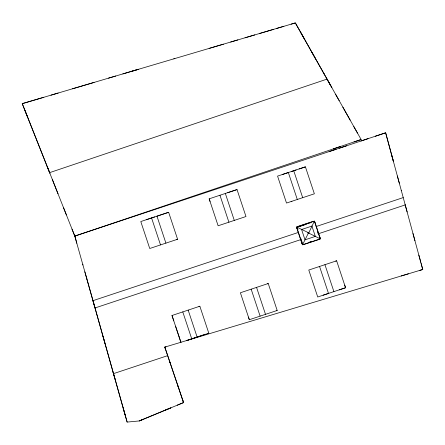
<?xml version="1.0" encoding="UTF-8"?>
<svg xmlns="http://www.w3.org/2000/svg" width="445" height="445" viewBox="0 0 445 445"><rect width="100%" height="100%" fill="white"/><g stroke="black" fill="none" stroke-linecap="round" stroke-linejoin="round"><path stroke-width="0.67" d="M302.522 244.806L296.615 227.022L314.404 221.109L320.311 238.898L302.522 244.806L308.357 233.169M320.311 238.898L308.669 233.063L314.404 221.109M142.289 419.685L139.252 420.948L127.131 422.082L74.793 236.084L22.25 103.657L295.341 22.918L361.129 139.535L74.793 236.084L72.018 229.114M170.346 408.054L139.252 420.948L183.546 402.586L182.233 398.687M177.221 405.206L183.546 402.586L177.383 384.341M164.561 410.457L170.891 407.831M76.796 243.237L74.882 236.05M333.205 148.947L340.386 146.527M353.964 141.944L361.129 139.535M314.303 222.205L314.838 222.022L320.116 237.903L319.577 238.081M302.617 243.715L302.083 243.893L296.804 228.018M198.948 306.533L199.844 306.232L203.432 317.018L208.8 333.183L207.904 333.483M267.334 283.815L268.229 283.515L271.817 294.295L277.185 310.465L276.289 310.766M127.131 422.082L113.503 373.644L167.682 355.644M329.116 151.589L336.192 149.242M339.363 148.185L346.555 145.799M360.917 141.026L368.11 138.64M375.291 136.248L385.643 132.81L422.75 269.498L164.811 347.117L165.262 348.468M74.793 236.084L385.643 132.81L393.291 161.001M146.183 219.758L154.715 216.921M168.638 212.293L140.787 221.549L149.743 248.494L177.594 239.243L168.638 212.293L156.963 216.175L165.907 243.126M227.74 192.657L237.024 189.576L245.979 216.526L218.128 225.776L209.178 198.826L237.024 189.576M282.208 174.568L288.343 172.527L297.299 199.477M291.486 171.481L296.125 169.94M299.123 168.944L305.409 166.858L314.365 193.803L291.164 201.513M305.409 166.858L277.563 176.109L286.513 203.054L291.914 201.262M297.521 226.577L313.402 221.304L313.58 221.844M297.032 227.234L306.933 223.946M307.834 223.651L311.011 222.595M300.247 226.271L305.96 224.375M92.966 300.675L298.428 232.412M316.072 226.555L403.226 197.597M318.459 233.742L405.217 204.917M95.019 307.968L300.82 239.599M309.692 241.963L311.595 241.335M303.512 244.617L319.393 239.338M173.784 320.878L171.998 315.488L199.844 306.232M268.229 283.515L240.389 292.766L249.334 319.716L277.185 310.465M339.285 289.834L345.57 287.743L336.626 260.798L308.774 270.048L317.73 296.999L345.57 287.743L344.703 285.117M204.366 334.657L186.633 340.547L208.8 333.183M323.12 295.207L328.51 293.416L319.549 266.466M176.687 239.543L177.594 239.243M335.719 261.093L336.626 260.798M308.569 232.746L296.615 227.022M170.112 362.82L164.811 347.117L165.946 346.772M401.251 275.967L408.421 273.809M419.846 270.371L422.75 269.498L421.115 263.473M137.232 69.659L122.859 73.909M173.806 58.846L174.857 58.534M29.442 101.532L22.25 103.657L49.623 172.643L327.042 79.104L330.819 85.818M29.515 101.51L43.816 97.283M50.997 95.158L58.189 93.033M72.557 88.783L79.75 86.658M80.384 86.469L94.123 82.408M108.485 78.159L115.678 76.034M131.253 71.428L138.529 69.281M209.106 48.41L223.468 44.161M230.66 42.036L237.847 39.911M245.039 37.786L254.796 34.905M259.413 33.542L273.775 29.292M276.595 28.458L283.86 26.305M291.136 24.158L295.341 22.918L324.577 74.743M313.147 221.315L314.376 221.315L314.993 222.383M298.495 226.588L297.266 226.588L296.654 227.656L297.266 228.724M318.425 239.327L319.655 239.327L320.272 238.264L319.655 237.196M303.774 244.605L302.544 244.605L301.933 243.537M323.248 72.39L331.881 87.704M300.52 32.101L304.308 38.821M335.541 94.184L339.196 100.659M342.856 107.139L350.159 120.094M353.82 126.575L357.469 133.055M311.889 52.249L315.666 58.963M25.015 110.627L27.785 117.597M47.137 166.386L49.907 173.355M52.421 179.697L58.006 193.792M63.607 207.887L66.4 214.941M169.495 360.984L178.862 388.719M164.811 347.117L183.546 402.586M317.469 231.728L318.525 234.904M293.733 170.735L302.689 197.686M324.939 264.675L333.9 291.625M297.349 227.834L297.978 229.742M300.931 238.637L302.405 243.081M225.348 193.453L234.292 220.403M256.554 287.398L265.509 314.348M219.958 195.244L228.908 222.194M251.164 289.189L260.125 316.134M209.178 198.826L210.051 201.457M248.46 317.09L249.334 319.716M188.168 310.115L197.118 337.065M160.517 244.917L151.573 217.967M180.242 340.314L180.893 342.277L179.157 337.049M179.118 336.915L171.998 315.488M182.778 311.906L191.728 338.856M177.371 331.659L180.893 342.277M175.558 326.202L177.333 331.558M401.24 190.276L401.334 190.605M86.797 278.781L113.503 373.644M113.041 372.009L115.049 379.162M123.109 407.776L125.117 414.929M84.862 271.851L86.864 279.004M92.91 300.47L94.918 307.623M102.979 336.236L104.981 343.39M82.698 264.185L82.92 264.981M391.494 154.393L393.458 161.591M397.357 175.975L399.315 183.168M405.167 204.75L407.13 211.948M412.977 233.525L414.94 240.723M418.84 255.107L420.798 262.305M308.062 232.557L308.062 233.364L308.863 233.364L308.863 232.557L308.062 232.557M311.906 226.082L301.582 229.514L305.009 239.833L315.338 236.406L311.906 226.082"/></g></svg>
